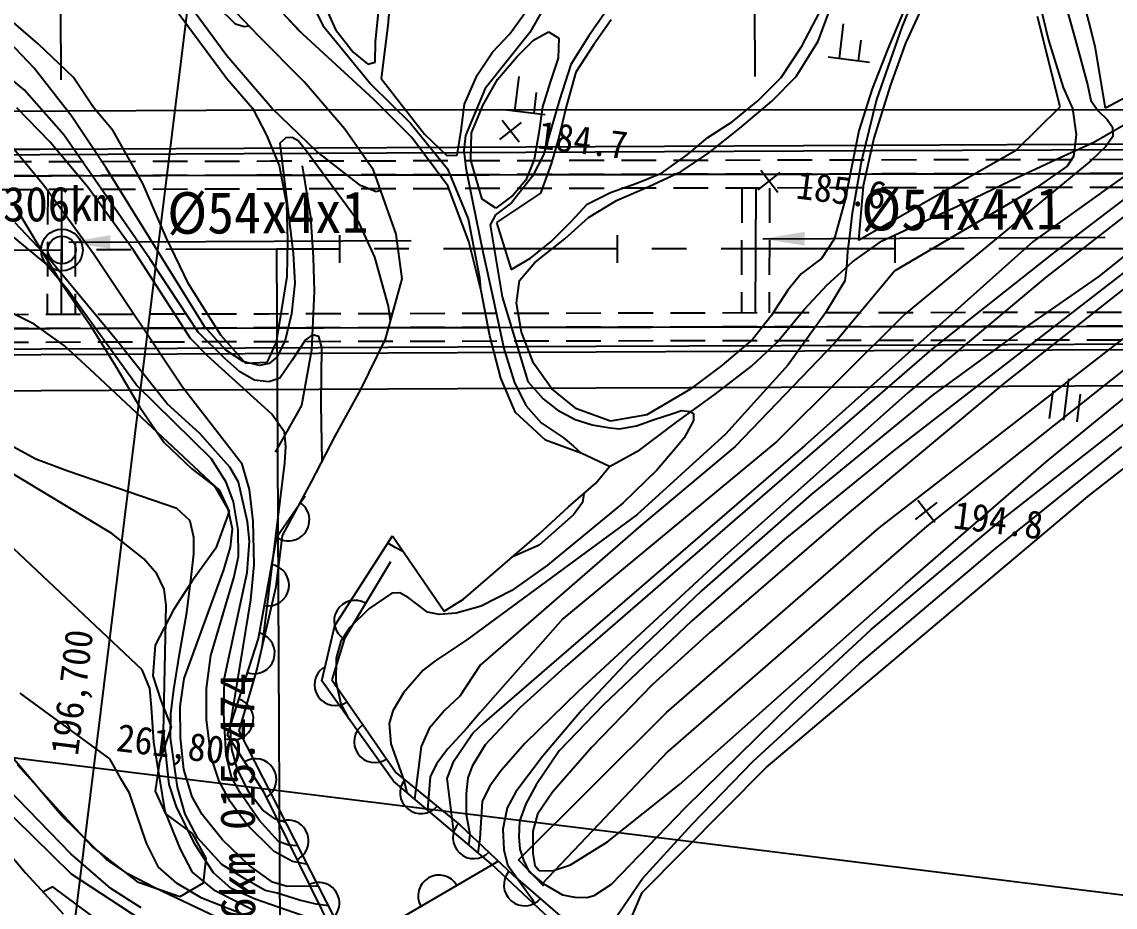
# Model space of a CAD drawing. Header units: millimetres. Extents: x 8678 to 9474, y 1103 to 1809.
# Drawn here: x 9061.7 to 9140.5, y 1428 to 1491.7 of the extents above; entities that cross this region are included whole.
import ezdxf
from ezdxf.enums import TextEntityAlignment as Align
from ezdxf.xclip import XClip

# ---------------------------------------------------------------- set-up
doc = ezdxf.new("R2010")
doc.units = ezdxf.units.MM
doc.header["$LTSCALE"] = 10
doc.header["$MEASUREMENT"] = 0
doc.header["$XCLIPFRAME"] = 2
doc.linetypes.add('CENTER', pattern=[2, 1.25, -0.25, 0.25, -0.25])
doc.linetypes.add('HIDDEN', pattern=[0.375, 0.25, -0.125])
doc.layers.add('TZ-BASE', color=253, linetype='Continuous')
doc.layers.add('TZ-CABL', color=4, linetype='Continuous')
doc.styles.add('HANA', font='GulimChe.ttf')
doc.styles.get("Standard").update_dxf_attribs({"font": 'GulimChe.ttf'})
doc.linetypes.add('ZIGZAG', pattern='A,0.0001,-0.2,[131,ltypeshp.shx,S=0.2,R=0,X=-0.2,Y=0],-0.4,[131,ltypeshp.shx,S=0.2,R=180,X=0.2,Y=0],-0.2', length=0.8001)
doc.dimstyles.get("Standard").update_dxf_attribs({"dimtxt": 0.18, "dimasz": 0.18, "dimexe": 0.18, "dimexo": 0.0625, "dimgap": 0.09, "dimtad": 0, "dimtih": 1, "dimtoh": 1, "dimdec": 4, "dimzin": 0, "dimdsep": 46, "dimtxsty": 'Standard', "dimcen": 0.09, "dimadec": 0, "dimazin": 0, "dimtfac": 1, "dimtdec": 4, "dimtofl": 0, "dimtmove": 0, "dimatfit": 3, "dimfxl": 0, "dimtolj": 1, "dimtzin": 0, "dimarcsym": 0})

# ---------------------------------------------------------------- blocks, each defined once
blk = doc.blocks.new('JD-CGHF56FJ')
at = {"layer": 'TZ-BASE'}
for p, q in [((284.538, -179.475), (328.553, 176.582)), ((365.289, 40.229, 187), (371.069, 16.547, 187)), ((371.364, 22.438, 188), (372.992, 16.618, 188)), ((340.519, 20.581, 185), (337.958, 16.862, 185)), ((307.178, 20.135, 182.74), (311.886, 13.799, 182.74)), ((314.196, 16.839, 178.45), (311.146, 20.037, 178.45)), ((317.06, 17.261, 178.04), (314.431, 20.125, 178.04)), ((317.447, 20.365, 183), (318.794, 17.62, 183)), ((318.405, 20.238, 183.3), (319.707, 17.316, 183.3)), ((361.66, 20.365, 186), (360.501, 17.483, 186)), ((374.42, 16.095, 188.73), (373.528, 19.722, 188.73)), ((312.506, 17.703, 181), (311.179, 19.007, 181)), ((322.592, 16.446, 183.3), (322.85, 19.024, 183.3)), ((323.636, 19.592, 183.69), (323.472, 17.617, 183.69)), ((334.775, 18.999, 184), (333.716, 17.115, 184)), ((360.741, 18.904, 185.46), (359.487, 15.926, 185.46)), ((362.02, 19.058, 186.2), (360.767, 16.342, 186.2)), ((298.3, 16.295, 182.74), (295.254, 18.878, 182.74)), ((311.887, 15.439, 182), (309.517, 18.613, 182)), ((332.273, 17.002, 183.69), (333.323, 18.485, 183.69)), ((353.304, 16.125, 185.18), (354.563, 18.56, 185.18)), ((354.487, 16.483, 185.46), (355.329, 18.807, 185.46)), ((371.909, 11.76, 186.2), (370.283, 18.249, 186.2)), ((298.006, 14.549, 183), (294.974, 17.698, 183)), ((313.129, 17.527, 181), (312.506, 17.703, 181)), ((313.513, 17.555, 181), (313.129, 17.527, 181)), ((316.289, 18.088, 182), (317.237, 17.098, 182)), ((318.794, 17.62, 183), (322.287, 13.37, 183)), ((323.472, 17.617, 183.69), (322.998, 13.786, 183.69)), ((339.562, 18.016, 185.18), (338.307, 16.256, 185.18)), ((356.002, 15.251, 185.64), (356.309, 17.732, 185.64)), ((360.501, 17.483, 186), (358.684, 12.275, 186)), ((297.289, 12.99, 184), (292.506, 16.939, 184)), ((317.447, 13.545, 178.45), (314.196, 16.839, 178.45)), ((322.46, 12.281, 178.04), (317.06, 17.261, 178.04)), ((319.707, 17.316, 183.3), (320.968, 15.699, 183.3)), ((333.716, 17.115, 184), (330.477, 13.072, 184)), ((331.012, 15.687, 183.69), (332.273, 17.002, 183.69)), ((332.765, 15.359, 184.35), (333.971, 16.551, 184.35)), ((333.971, 16.551, 184.35), (335.062, 17.151, 184.35)), ((335.062, 17.151, 184.35), (335.784, 16.709, 184.35)), ((335.784, 16.709, 184.35), (335.745, 15.253, 184.35)), ((337.958, 16.862, 185), (336.654, 14.812, 185)), ((357.392, 15.079, 185.64), (357.576, 16.568, 185.64)), ((371.069, 16.547, 187), (372.13, 13.144, 187)), ((392.499, 17.325, 190), (371.29, 1.127, 190)), ((372.992, 16.618, 188), (373.886, 13.359, 188)), ((300.841, 13.865, 182.74), (298.3, 16.295, 182.74)), ((322.561, 14.978, 183.3), (322.592, 16.446, 183.3)), ((338.307, 16.256, 185.18), (337.021, 14.249, 185.18)), ((351.817, 13.871, 185.18), (353.304, 16.125, 185.18)), ((352.883, 13.941, 185.46), (354.487, 16.483, 185.46)), ((359.487, 15.926, 185.46), (358.374, 13.04, 185.46)), ((360.767, 16.342, 186.2), (359.671, 13.263, 186.2)), ((375.182, 11.658, 188.73), (374.42, 16.095, 188.73)), ((384.024, 16.429, 188.73), (375.182, 11.658, 188.73)), ((315.144, 11.647, 182), (311.887, 15.439, 182)), ((320.968, 15.699, 183.3), (322.038, 14.821, 183.3)), ((322.038, 14.821, 183.3), (322.561, 14.978, 183.3)), ((329.901, 14.031, 183.69), (331.012, 15.687, 183.69)), ((331.385, 13.727, 184.35), (332.765, 15.359, 184.35)), ((335.745, 15.253, 184.35), (335.16, 13.542, 184.35)), ((355.208, 15.349, 185.64), (358.186, 14.981, 185.64)), ((300.726, 11.062, 183), (298.006, 14.549, 183)), ((336.654, 14.812, 185), (335.841, 12.259, 185)), ((337.021, 14.249, 185.18), (336.321, 11.766, 185.18)), ((302.268, 11.713, 182.74), (300.841, 13.865, 182.74)), ((311.886, 13.799, 182.74), (313.727, 11.657, 182.74)), ((320.371, 10.141, 178.45), (317.447, 13.545, 178.45)), ((322.998, 13.786, 183.69), (326.112, 9.794, 183.69)), ((329.009, 11.955, 183.69), (329.901, 14.031, 183.69)), ((330.343, 11.901, 184.35), (331.385, 13.727, 184.35)), ((332.622, 11.471, 184.47), (332.929, 13.952, 184.47)), ((335.16, 13.542, 184.35), (334.627, 11.754, 184.35)), ((350.138, 12.194, 185.18), (351.817, 13.871, 185.18)), ((351.143, 12.171, 185.46), (352.883, 13.941, 185.46)), ((300.144, 9.743, 184), (297.289, 12.99, 184)), ((322.287, 13.37, 183), (325.117, 10.59, 183)), ((330.477, 13.072, 184), (329.076, 9.68, 184)), ((334.011, 11.299, 184.47), (334.195, 12.788, 184.47)), ((358.374, 13.04, 185.46), (357.417, 10.025, 185.46)), ((359.671, 13.263, 186.2), (358.481, 9.5, 186.2)), ((372.13, 13.144, 187), (372.809, 11.64, 187)), ((373.886, 13.359, 188), (374.115, 12.22, 188)), ((325.215, 9.542, 178.04), (322.46, 12.281, 178.04)), ((328.762, 10.04, 183.69), (329.009, 11.955, 183.69)), ((329.498, 9.879, 184.35), (330.343, 11.901, 184.35)), ((335.841, 12.259, 185), (334.689, 8.311, 185)), ((348.287, 10.67, 185.18), (350.138, 12.194, 185.18)), ((348.826, 10.22, 185.46), (351.143, 12.171, 185.46)), ((358.684, 12.275, 186), (357.573, 7.782, 186)), ((374.115, 12.22, 188), (374.641, 11.475, 188)), ((315.441, 11.517), (79.951, 10.385)), ((315.441, 11.517), (79.951, 10.385)), ((299.153, 9.211, 185), (296.763, 11.672, 185)), ((303.204, 7.319, 183), (300.726, 11.062, 183)), ((303.702, 10.035, 182.74), (302.268, 11.713, 182.74)), ((313.727, 11.657, 182.74), (314.726, 9.71, 182.74)), ((318.352, 8.532, 182), (315.144, 11.647, 182)), ((512.293, 11.562), (315.441, 11.517)), ((512.293, 11.562), (315.441, 11.517)), ((331.828, 11.569, 184.47), (334.805, 11.201, 184.47)), ((334.627, 11.754, 184.35), (334.347, 9.894, 184.35)), ((336.321, 11.766, 185.18), (335.806, 9.553, 185.18)), ((368.764, 8.652, 186.2), (371.909, 11.76, 186.2)), ((372.809, 11.64, 187), (373.07, 9.756, 187)), ((374.641, 11.475, 188), (375.303, 10.838, 188)), ((325.117, 10.59, 183), (327.784, 7.285, 183)), ((331.538, 9.398, 184.73), (333.115, 10.628, 184.73)), ((331.711, 10.801, 184.73), (332.941, 9.224, 184.73)), ((346.537, 9.556, 185.18), (348.287, 10.67, 185.18)), ((374.335, 9.213, 188.46), (376.874, 10.673, 188.46)), ((375.303, 10.838, 188), (375.669, 10.299, 188)), ((375.669, 10.299, 188), (375.708, 9.615, 188)), ((298.696, 6.096, 186), (295.559, 9.899, 186)), ((306.327, 0.816, 184), (300.144, 9.743, 184)), ((305.832, 6.235, 182.74), (303.702, 10.035, 182.74)), ((314.726, 9.71, 182.74), (315.647, 7.541, 182.74)), ((316.127, 9.513, 183), (315.709, 9.133, 183)), ((316.581, 9.54, 183), (316.127, 9.513, 183)), ((317.024, 9.303, 183), (316.581, 9.54, 183)), ((322.447, 7.204, 178.45), (320.371, 10.141, 178.45)), ((327.797, 6.059, 178.04), (325.215, 9.542, 178.04)), ((326.112, 9.794, 183.69), (327.734, 8.243, 183.69)), ((328.463, 8.274, 183.69), (328.762, 10.04, 183.69)), ((329.076, 9.68, 184), (328.944, 8.612, 184)), ((329.448, 7.92, 184.35), (329.498, 9.879, 184.35)), ((334.347, 9.894, 184.35), (334.018, 7.97, 184.35)), ((335.806, 9.553, 185.18), (335.238, 7.648, 185.18)), ((345.033, 8.311, 185.18), (346.537, 9.556, 185.18)), ((346.611, 8.439, 185.46), (348.826, 10.22, 185.46)), ((357.417, 10.025, 185.46), (356.944, 7.746, 185.46)), ((358.481, 9.5, 186.2), (357.715, 6.078, 186.2)), ((373.07, 9.756, 187), (372.964, 8.904, 187)), ((375.708, 9.615, 188), (375.184, 8.877, 188)), ((79.964, 7.669), (298.412, 8.719)), ((298.412, 8.719), (313.13, 8.789)), ((301.874, 5.968, 185), (299.153, 9.211, 185)), ((313.13, 8.789), (318.413, 8.815)), ((315.709, 9.133, 183), (316.666, 1.195, 183)), ((317.536, 8.668, 183), (317.024, 9.303, 183)), ((321.413, 3.402, 183), (317.536, 8.668, 183)), ((318.413, 8.815), (338.413, 8.91)), ((338.413, 8.91), (358.414, 9.001)), ((358.414, 9.001), (378.418, 9.086)), ((358.416, 8.601), (378.419, 8.686)), ((379.646, 9.005, 189), (369.956, 2.053, 189)), ((371.601, 7.959, 188.46), (374.335, 9.213, 188.46)), ((372.964, 8.904, 187), (372.874, 8.175, 187)), ((375.184, 8.877, 188), (374.136, 7.895, 188)), ((386.494, 9.042, 192), (374.715, -0.443, 192)), ((79.966, 7.269), (298.414, 8.319)), ((298.414, 8.319), (313.132, 8.389)), ((313.132, 8.389), (318.415, 8.415)), ((321.497, 6.081, 182), (318.352, 8.532, 182)), ((318.415, 8.415), (338.415, 8.51)), ((327.734, 8.243, 183.69), (328.463, 8.274, 183.69)), ((328.944, 8.612, 184), (329.098, 7.352, 184)), ((330.268, 5.098, 184.35), (329.448, 7.92, 184.35)), ((334.018, 7.97, 184.35), (333.41, 6.473, 184.35)), ((334.689, 8.311, 185), (333.888, 6.751, 185)), ((338.415, 8.51), (358.416, 8.601)), ((343.184, 6.968, 185.18), (345.033, 8.311, 185.18)), ((344.602, 7.105, 185.46), (346.611, 8.439, 185.46)), ((357.372, 2.161, 186.2), (368.764, 8.652, 186.2)), ((374.136, 7.895, 188), (360.728, -3.165, 188)), ((368.351, 6.446, 188.46), (371.601, 7.959, 188.46)), ((372.874, 8.175, 187), (372.419, 7.49, 187)), ((310.279, -4.064, 183), (303.204, 7.319, 183)), ((315.647, 7.541, 182.74), (316.181, 4.774, 182.74)), ((317.304, 7.497, 185.22), (317.908, 3.825, 185.22)), ((324.072, 2.579, 178.45), (322.447, 7.204, 178.45)), ((327.784, 7.285, 183), (329.273, 3.679, 183)), ((329.098, 7.352, 184), (329.578, 4.968, 184)), ((335.238, 7.648, 185.18), (334.463, 5.537, 185.18)), ((342.28, 6.012, 185.46), (344.602, 7.105, 185.46)), ((350.339, 7.189, 185.57), (351.569, 5.612, 185.57)), ((356.944, 7.746, 185.46), (356.401, 4.981, 185.46)), ((357.573, 7.782, 186), (357.121, 5.121, 186)), ((367.632, -18.029, 193), (400.633, 7.837, 193)), ((372.419, 7.49, 187), (370.255, 5.967, 187)), ((333.888, 6.751, 185), (332.38, 4.837, 185)), ((333.41, 6.473, 184.35), (332.511, 5.395, 184.35)), ((341.425, 6.268, 185.18), (343.184, 6.968, 185.18)), ((350.165, 5.785, 185.57), (351.742, 7.015, 185.57)), ((364.472, 4.578, 188.46), (368.351, 6.446, 188.46)), ((379.757, 6.39, 191), (370.822, -0.563, 191)), ((302.264, 1.174, 186), (298.696, 6.096, 186)), ((305.167, 1.435, 185), (301.874, 5.968, 185)), ((307.533, 2.306, 182.74), (305.832, 6.235, 182.74)), ((322.64, 5.643, 182), (321.497, 6.081, 182)), ((322.967, 5.725, 182), (322.64, 5.643, 182)), ((329.317, 2.052, 178.04), (327.797, 6.059, 178.04)), ((334.463, 5.537, 185.18), (331.309, 3.418, 185.18)), ((337.833, 4.758, 185.18), (339.517, 5.587, 185.18)), ((339.517, 5.587, 185.18), (341.425, 6.268, 185.18)), ((339.939, 5.001, 185.46), (342.28, 6.012, 185.46)), ((357.715, 6.078, 186.2), (357.372, 2.161, 186.2)), ((370.255, 5.967, 187), (360.001, -0.05, 187)), ((316.181, 4.774, 182.74), (316.247, 2.126, 182.74)), ((329.578, 4.968, 184), (330.315, 1.312, 184)), ((331.267, 4.461, 184.35), (330.268, 5.098, 184.35)), ((332.38, 4.837, 185), (331.224, 3.985, 185)), ((332.511, 5.395, 184.35), (331.267, 4.461, 184.35)), ((336.702, 3.517, 185.18), (337.833, 4.758, 185.18)), ((337.933, 3.778, 185.46), (339.939, 5.001, 185.46)), ((356.401, 4.981, 185.46), (355.638, 2.234, 185.46)), ((357.121, 5.121, 186), (356.932, 4.095, 186)), ((383.219, 5.033, 193), (359.817, -13.081, 193)), ((296.613, 4.604, 191.82), (298.343, 1.73, 191.82)), ((331.224, 3.985, 185), (330.858, 3.256, 185)), ((356.932, 4.095, 186), (356.729, 2.453, 186)), ((361.676, 3.312, 188.46), (364.472, 4.578, 188.46)), ((299.052, 0.825, 187), (296.626, 3.409, 187)), ((317.908, 3.825, 185.22), (318.093, 0.92, 185.22)), ((322.536, 0.942, 183), (321.413, 3.402, 183)), ((329.273, 3.679, 183), (330.09, -0.538, 183)), ((330.858, 3.256, 185), (331.709, -1.935, 185)), ((331.309, 3.418, 185.18), (332.373, 0.042, 185.18)), ((335.252, 2.054, 185.18), (336.702, 3.517, 185.18)), ((336.223, 2.246, 185.46), (337.933, 3.778, 185.46)), ((359.035, 2.086, 188.46), (361.676, 3.312, 188.46)), ((373.911, -16.308, 191.08), (399.244, 3.595, 191.08)), ((299.992, 2.443), (300.001, 0.443)), ((319.996, 2.518), (319.997, 0.518)), ((324.502, -0.627, 178.45), (324.072, 2.579, 178.45)), ((339.996, 2.522), (339.997, 0.522)), ((356.729, 2.453, 186), (356.594, 1.359, 186)), ((359.996, 2.527), (359.997, 0.527)), ((298.799, 0.502, 188), (296.555, 2.35, 188)), ((298.343, 1.73, 191.82), (299.942, -0.907, 191.82)), ((309.109, -1.002, 182.74), (307.533, 2.306, 182.74)), ((316.247, 2.126, 182.74), (316.2, -0.458, 182.74)), ((330.197, -1.503, 178.04), (329.317, 2.052, 178.04)), ((333.754, 0.859, 185.18), (335.252, 2.054, 185.18)), ((334.077, 0.537, 185.46), (336.223, 2.246, 185.46)), ((369.956, 2.053, 189), (353.504, -12.644, 189)), ((355.638, 2.234, 185.46), (354.708, 0.828, 185.46)), ((356.947, 0.601, 188.46), (359.035, 2.086, 188.46)), ((303.942, -5.045, 187), (299.052, 0.825, 187)), ((308.696, -8.434, 186), (302.264, 1.174, 186)), ((309.268, -4.928, 185), (305.167, 1.435, 185)), ((309.807, -4.471, 184), (306.327, 0.816, 184)), ((315.466, 1.517), (315.756, -58.619)), ((316.666, 1.195, 183), (316.769, -0.94, 183)), ((318.093, 0.92, 185.22), (318.162, -1.537, 185.22)), ((323.536, -2.603, 183), (322.536, 0.942, 183)), ((330.315, 1.312, 184), (331.013, -1.823, 184)), ((332.373, 0.042, 185.18), (333.754, 0.859, 185.18)), ((354.708, 0.828, 185.46), (353.252, -0.272, 185.46)), ((356.594, 1.359, 186), (356.512, 0.196, 186)), ((371.29, 1.127, 190), (362.653, -5.7, 190)), ((297.993, -3.886, 189), (288.834, 0.633, 189)), ((300.457, -1.481, 188), (298.799, 0.502, 188)), ((332.95, -0.755, 185.46), (334.077, 0.537, 185.46)), ((355.12, -1.057, 188.46), (356.947, 0.601, 188.46)), ((356.512, 0.196, 186), (356.391, -0.777, 186)), ((378.491, 0.239, 194), (367.844, -8.17, 194)), ((316.2, -0.458, 182.74), (315.786, -2.986, 182.74)), ((323.309, -4.974, 178.45), (324.502, -0.627, 178.45)), ((330.09, -0.538, 183), (330.159, -1.35, 183)), ((332.75, -2.373, 185.46), (332.95, -0.755, 185.46)), ((353.252, -0.272, 185.46), (352.301, -1.444, 185.46)), ((356.391, -0.777, 186), (354.996, -3.074, 186)), ((360.001, -0.05, 187), (355.653, -5.254, 187)), ((370.822, -0.563, 191), (360.933, -8.85, 191)), ((384.682, -0.661, 194.47), (362.311, -18.451, 194.47)), ((374.715, -0.443, 192), (369.457, -4.082, 192)), ((299.942, -0.907, 191.82), (302.019, -3.914, 191.82)), ((305.371, -8.288, 188), (300.457, -1.481, 188)), ((311.436, -4.675, 182.74), (309.109, -1.002, 182.74)), ((316.769, -0.94, 183), (316.534, -3.152, 183)), ((318.162, -1.537, 185.22), (317.981, -5.776, 185.22)), ((330.825, -4.734, 178.04), (330.197, -1.503, 178.04)), ((352.301, -1.444, 185.46), (351.086, -3.289, 185.46)), ((353.491, -2.821, 188.46), (355.12, -1.057, 188.46)), ((331.013, -1.823, 184), (331.832, -5.644, 184)), ((331.709, -1.935, 185), (333.555, -8.023, 185)), ((358.881, -18.561, 194.47), (380.479, -1.814, 194.47)), ((315.786, -2.986, 182.74), (315.445, -5.181, 182.74)), ((323.664, -3.681, 183), (323.536, -2.603, 183)), ((333.096, -4.461, 185.46), (332.75, -2.373, 185.46)), ((351.525, -5.197, 188.46), (353.491, -2.821, 188.46)), ((354.996, -3.074, 186), (352.31, -6.817, 186)), ((300.189, -5.456, 189), (297.993, -3.886, 189)), ((302.019, -3.914, 191.82), (303.866, -6.903, 191.82)), ((316.534, -3.152, 183), (316.074, -5.044, 183)), ((351.086, -3.289, 185.46), (349.745, -5.007, 185.46)), ((360.728, -3.165, 188), (351.505, -12.335, 188)), ((311.744, -6.364, 184), (309.807, -4.471, 184)), ((311.814, -5.765, 183), (310.279, -4.064, 183)), ((313.239, -6.722, 182.74), (311.436, -4.675, 182.74)), ((318.052, -4.664, 184), (317.544, -5.014, 184)), ((318.504, -4.771, 184), (318.052, -4.664, 184)), ((333.967, -6.705, 185.46), (333.096, -4.461, 185.46)), ((369.457, -4.082, 192), (362.714, -9.014, 192)), ((302.01, -7.143, 189), (300.189, -5.456, 189)), ((307.583, -9.621, 187), (303.942, -5.045, 187)), ((310.492, -6.166, 185), (309.268, -4.928, 185)), ((315.445, -5.181, 182.74), (314.758, -6.658, 182.74)), ((316.074, -5.044, 183), (315.511, -6.241, 183)), ((317.544, -5.014, 184), (316.585, -6.498, 184)), ((318.481, -5.585), (338.48, -5.49)), ((318.715, -5.573, 184), (318.504, -4.771, 184)), ((321.521, -8.602, 178.45), (323.309, -4.974, 178.45)), ((331.627, -7.786, 178.04), (330.825, -4.734, 178.04)), ((338.48, -5.49), (358.478, -5.399)), ((349.745, -5.007, 185.46), (347.548, -6.882, 185.46)), ((355.653, -5.254, 187), (348.495, -12.704, 187)), ((349.681, -6.914, 188.46), (351.525, -5.197, 188.46)), ((358.478, -5.399), (378.475, -5.314)), ((80.033, -6.731), (298.482, -5.681)), ((80.035, -7.131), (298.484, -6.081)), ((298.482, -5.681), (313.199, -5.61)), ((298.484, -6.081), (313.201, -6.01)), ((315.131, -10.377, 185), (310.492, -6.166, 185)), ((313.065, -6.589, 183), (311.814, -5.765, 183)), ((313.199, -5.61), (318.481, -5.585)), ((313.201, -6.01), (318.483, -5.985)), ((315.511, -6.241, 183), (314.928, -6.732, 183)), ((317.981, -5.776, 185.22), (317.248, -9.746, 185.22)), ((318.483, -5.985), (338.482, -5.89)), ((318.676, -9.649, 184), (318.715, -5.573, 184)), ((331.832, -5.644, 184), (332.612, -8.117, 184)), ((362.653, -5.7, 190), (336.243, -28.574, 190)), ((338.482, -5.89), (358.479, -5.799)), ((358.479, -5.799), (378.477, -5.714)), ((303.866, -6.903, 191.82), (305.615, -9.87, 191.82)), ((312.814, -7.323, 184), (311.744, -6.364, 184)), ((314.222, -6.862, 183), (313.065, -6.589, 183)), ((314.758, -6.658, 182.74), (313.239, -6.722, 182.74)), ((314.928, -6.732, 183), (314.222, -6.862, 183)), ((316.585, -6.498, 184), (315.703, -7.784, 184)), ((335.29, -8.561, 185.46), (333.967, -6.705, 185.46)), ((347.548, -6.882, 185.46), (345.221, -8.59, 185.46)), ((347.052, -8.937, 188.46), (349.681, -6.914, 188.46)), ((352.31, -6.817, 186), (347.802, -11.816, 186)), ((311.006, -15.564, 189), (302.01, -7.143, 189)), ((313.877, -7.92, 184), (312.814, -7.323, 184)), ((315.703, -7.784, 184), (314.895, -8.045, 184)), ((332.671, -10.263, 178.04), (331.627, -7.786, 178.04)), ((372.511, -7.831, 195.91), (372.143, -10.808, 195.91)), ((80.041, -8.355), (512.524, -61.817)), ((298.496, -8.681), (313.214, -8.61)), ((298.496, -8.681), (313.214, -8.61)), ((310.762, -13.567, 188), (305.371, -8.288, 188)), ((312.994, -13.979, 186), (308.696, -8.434, 186)), ((313.214, -8.61), (318.495, -8.585)), ((313.214, -8.61), (318.495, -8.585)), ((314.895, -8.045, 184), (313.877, -7.92, 184)), ((318.495, -8.585), (338.494, -8.49)), ((318.495, -8.585), (338.494, -8.49)), ((319.701, -11.914, 178.45), (321.521, -8.602, 178.45)), ((332.612, -8.117, 184), (333.441, -9.77, 184)), ((333.555, -8.023, 185), (334.673, -9.266, 185)), ((337.068, -9.99, 185.46), (335.29, -8.561, 185.46)), ((338.494, -8.49), (358.491, -8.399)), ((338.494, -8.49), (358.491, -8.399)), ((345.221, -8.59, 185.46), (342.123, -10.423, 185.46)), ((367.844, -8.17, 194), (356.414, -17.708, 194)), ((358.491, -8.399), (378.487, -8.314)), ((358.491, -8.399), (378.487, -8.314)), ((370.906, -13.818, 194), (377.857, -8.11, 194)), ((80.048, -9.731), (298.496, -8.681)), ((80.048, -9.731), (298.496, -8.681)), ((334.673, -9.266, 185), (335.681, -10.054, 185)), ((344.276, -10.941, 188.46), (347.052, -8.937, 188.46)), ((360.933, -8.85, 191), (347.733, -20.606, 191)), ((362.714, -9.014, 192), (353.962, -16.154, 192)), ((371.15, -10.686, 195.91), (371.396, -8.701, 195.91)), ((373.135, -10.931, 195.91), (373.381, -8.946, 195.91)), ((305.615, -9.87, 191.82), (307.35, -12.382, 191.82)), ((309.944, -11.766, 187), (307.583, -9.621, 187)), ((317.248, -9.746, 185.22), (315.371, -13.112, 185.22)), ((318.742, -13.77, 184), (318.676, -9.649, 184)), ((333.441, -9.77, 184), (334.531, -10.989, 184)), ((335.681, -10.054, 185), (336.976, -10.767, 185)), ((339.529, -10.868, 185.46), (337.068, -9.99, 185.46)), ((343.938, -10.356, 185), (344.632, -10.111, 185)), ((344.632, -10.111, 185), (345.231, -10.185, 185)), ((345.231, -10.185, 185), (345.49, -10.327, 185)), ((305.788, -28.782, 192), (286.107, -10.277, 192)), ((316.03, -11.668, 185), (315.131, -10.377, 185)), ((334.823, -12.252, 178.04), (332.671, -10.263, 178.04)), ((334.531, -10.989, 184), (336.104, -12.062, 184)), ((336.976, -10.767, 185), (338.201, -11.14, 185)), ((342.123, -10.423, 185.46), (339.529, -10.868, 185.46)), ((341.4, -11.204, 185), (342.672, -10.753, 185)), ((341.64, -12.943, 188.46), (344.276, -10.941, 188.46)), ((342.672, -10.753, 185), (343.938, -10.356, 185)), ((345.484, -10.824, 185), (344.832, -12.07, 185)), ((345.49, -10.327, 185), (345.484, -10.824, 185)), ((311.068, -13.038, 187), (309.944, -11.766, 187)), ((316.132, -12.73, 185), (316.03, -11.668, 185)), ((338.201, -11.14, 185), (339.501, -11.356, 185)), ((339.501, -11.356, 185), (340.155, -11.437, 185)), ((340.155, -11.437, 185), (341.4, -11.204, 185)), ((307.35, -12.382, 191.82), (309.347, -14.322, 191.82)), ((317.979, -15.248, 178.45), (319.701, -11.914, 178.45)), ((337.456, -13.212, 178.04), (334.823, -12.252, 178.04)), ((351.505, -12.335, 188), (336.091, -25.124, 188)), ((336.104, -12.062, 184), (336.855, -12.672, 184)), ((347.802, -11.816, 186), (341.402, -17.631, 186)), ((344.832, -12.07, 185), (344.118, -12.922, 185)), ((298.109, -13.612, 190), (296.5, -12.718, 190)), ((312.107, -14.202, 187), (311.068, -13.038, 187)), ((316.051, -13.871, 185), (316.132, -12.73, 185)), ((353.504, -12.644, 189), (334.91, -28.682, 189)), ((336.855, -12.672, 184), (337.365, -13.148, 184)), ((337.365, -13.148, 184), (337.377, -13.183, 184)), ((339.448, -14.133, 178.04), (337.456, -13.212, 178.04)), ((339.448, -14.133, 188.46), (341.64, -12.943, 188.46)), ((348.495, -12.704, 187), (341.677, -18.406, 187)), ((344.118, -12.922, 185), (342.846, -14.415, 185)), ((359.817, -13.081, 193), (352.227, -19.257, 193)), ((367.097, -20.161, 192), (376.339, -12.728, 192)), ((303.606, -18.965, 191), (295.537, -14.119, 191)), ((300.43, -14.488, 190), (298.109, -13.612, 190)), ((311.843, -15.262, 188), (310.762, -13.567, 188)), ((313.502, -15.791, 186), (312.994, -13.979, 186)), ((314.415, -27.177, 185), (316.051, -13.871, 185)), ((338.461, -15.351, 178.04), (339.448, -14.133, 178.04)), ((360.765, -22.582, 194), (370.906, -13.818, 194)), ((308.269, -17.179, 190), (300.43, -14.488, 190)), ((309.347, -14.322, 191.82), (311.316, -15.835, 191.82)), ((312.715, -15.262, 187), (312.107, -14.202, 187)), ((342.846, -14.415, 185), (340.433, -16.758, 185)), ((311.972, -17.221, 189), (311.006, -15.564, 189)), ((312.353, -16.691, 188), (311.843, -15.262, 188)), ((313.372, -18.135, 187), (312.715, -15.262, 187)), ((315.9, -19.102, 178.45), (317.979, -15.248, 178.45)), ((336.498, -17.043, 178.04), (338.461, -15.351, 178.04)), ((311.316, -15.835, 191.82), (312.04, -17.395, 191.82)), ((313.777, -18.073, 186), (313.502, -15.791, 186)), ((315.493, -19.213, 183.88), (317.532, -16.25, 183.88)), ((337.598, -16.095, 184), (337.49, -16.729, 184)), ((353.962, -16.154, 192), (346.069, -23.098, 192)), ((350.733, -35.811, 191.08), (373.911, -16.308, 191.08)), ((309.211, -18.035, 190), (308.269, -17.179, 190)), ((312.285, -18.637, 189), (311.972, -17.221, 189)), ((312.706, -18.7, 188), (312.353, -16.691, 188)), ((334.384, -18.989, 178.04), (336.498, -17.043, 178.04)), ((340.433, -16.758, 185), (334.988, -21.252, 185)), ((337.49, -16.729, 184), (336.862, -17.633, 184)), ((361.476, -17.972, 194.82), (363.053, -16.742, 194.82)), ((361.649, -16.568, 194.82), (362.879, -18.145, 194.82)), ((309.241, -18.082, 190), (309.211, -18.035, 190)), ((309.512, -19.251, 190), (309.241, -18.082, 190)), ((312.04, -17.395, 191.82), (311.081, -20.018, 191.82)), ((313.837, -21.216, 186), (313.777, -18.073, 186)), ((341.402, -17.631, 186), (329.176, -26.615, 186)), ((336.862, -17.633, 184), (334.371, -19.805, 184)), ((356.414, -17.708, 194), (346.682, -26.087, 194)), ((358.306, -25.877, 193), (367.632, -18.029, 193)), ((312.153, -19.965, 189), (312.285, -18.637, 189)), ((312.719, -20.632, 188), (312.706, -18.7, 188)), ((313.504, -19.51, 187), (313.372, -18.135, 187)), ((341.677, -18.406, 187), (330.121, -28.461, 187)), ((343.552, -31.871, 194.47), (358.881, -18.561, 194.47)), ((362.311, -18.451, 194.47), (343.651, -34.664, 194.47)), ((305.91, -20.785, 191), (303.606, -18.965, 191)), ((309.513, -20.434, 190), (309.512, -19.251, 190)), ((313.355, -21.774, 187), (313.504, -19.51, 187)), ((314.165, -26.535, 183.88), (315.493, -19.213, 183.88)), ((315.434, -22.792, 178.45), (315.9, -19.102, 178.45)), ((319.651, -25.601, 178.04), (323.816, -19.133, 178.04)), ((324.015, -19.971, 184), (323.468, -19.674, 184)), ((323.816, -19.133, 178.04), (327.547, -24.572, 178.04)), ((331.205, -21.719, 178.04), (334.384, -18.989, 178.04)), ((352.227, -19.257, 193), (345.377, -25.257, 193)), ((309.303, -22.132, 190), (309.513, -20.434, 190)), ((311.081, -20.018, 191.82), (309.364, -22.415, 191.82)), ((311.661, -21.592, 189), (312.153, -19.965, 189)), ((324.61, -20.29, 184), (324.015, -19.971, 184)), ((334.371, -19.805, 184), (332.42, -20.675, 184)), ((357.442, -28.328, 192), (367.097, -20.161, 192)), ((306.827, -21.877, 191), (305.91, -20.785, 191)), ((312.389, -22.151, 188), (312.719, -20.632, 188)), ((313.597, -23.735, 186), (313.837, -21.216, 186)), ((323.664, -21.019, 192.87), (320.363, -26.525, 192.87)), ((334.988, -21.252, 185), (332.414, -23.071, 185)), ((347.733, -20.606, 191), (337.192, -30.346, 191)), ((307.359, -22.976, 191), (306.827, -21.877, 191)), ((308.813, -29.415, 189), (311.661, -21.592, 189)), ((311.715, -29.371, 187), (313.355, -21.774, 187)), ((328.935, -23.696, 178.04), (331.205, -21.719, 178.04)), ((309.364, -22.415, 191.82), (308.041, -24.478, 191.82)), ((308.992, -24.656, 190), (309.303, -22.132, 190)), ((310.738, -27.756, 188), (312.389, -22.151, 188)), ((314.034, -28.816, 178.45), (315.434, -22.792, 178.45)), ((344.476, -37.044, 194), (360.765, -22.582, 194)), ((307.502, -24.128, 191), (307.359, -22.976, 191)), ((323.759, -23.265, 185), (322.119, -24.389, 185)), ((324.342, -23.252, 185), (323.759, -23.265, 185)), ((324.944, -23.588, 185), (324.342, -23.252, 185)), ((326.337, -24.625, 185), (324.944, -23.588, 185)), ((332.414, -23.071, 185), (330.198, -24.207, 185)), ((346.069, -23.098, 192), (340.899, -28.013, 192)), ((299.965, -39.279, 194), (287.263, -24.264, 194)), ((307.328, -33.24, 191), (307.502, -24.128, 191)), ((312.108, -32.876, 186), (313.597, -23.735, 186)), ((322.119, -24.389, 185), (320.735, -25.741, 185)), ((327.547, -24.572, 178.04), (328.935, -23.696, 178.04)), ((330.198, -24.207, 185), (328.391, -24.697, 185)), ((308.041, -24.478, 191.82), (306.72, -27.015, 191.82)), ((308.474, -27.647, 190), (308.992, -24.656, 190)), ((327.17, -24.798, 185), (326.337, -24.625, 185)), ((328.391, -24.697, 185), (327.17, -24.798, 185)), ((336.091, -25.124, 188), (330.133, -31.858, 188)), ((318.726, -29.578, 178.04), (319.651, -25.601, 178.04)), ((320.735, -25.741, 185), (320.099, -26.711, 185)), ((345.377, -25.257, 193), (338.997, -31.326, 193)), ((352.632, -31.149, 193), (358.306, -25.877, 193)), ((311.927, -33.473, 183.88), (314.165, -26.535, 183.88)), ((320.363, -26.525, 192.87), (319.442, -29.495, 192.87)), ((320.099, -26.711, 185), (319.756, -27.949, 185)), ((329.176, -26.615, 186), (326.869, -28.164, 186)), ((346.682, -26.087, 194), (342.52, -29.876, 194)), ((306.72, -27.015, 191.82), (306.558, -29.222, 191.82)), ((308.059, -30.207, 190), (308.474, -27.647, 190)), ((310.407, -30.128, 188), (310.738, -27.756, 188)), ((319.756, -27.949, 185), (319.733, -29.627, 185)), ((326.869, -28.164, 186), (326.018, -28.819, 186)), ((340.899, -28.013, 192), (337.424, -31.706, 192)), ((349.769, -35.38, 192), (357.442, -28.328, 192)), ((306.33, -30.136, 192), (305.788, -28.782, 192)), ((312.77, -33.174, 178.45), (314.034, -28.816, 178.45)), ((326.018, -28.819, 186), (324.602, -30.434, 186)), ((330.121, -28.461, 187), (328.658, -30.674, 187)), ((334.91, -28.682, 189), (330.416, -32.572, 189)), ((336.243, -28.574, 190), (332.993, -31.517, 190)), ((306.558, -29.222, 191.82), (307.135, -30.996, 191.82)), ((308.522, -31.433, 189), (308.813, -29.415, 189)), ((311.655, -31.966, 187), (311.715, -29.371, 187)), ((323.879, -36.804, 178.04), (318.726, -29.578, 178.04)), ((319.442, -29.495, 192.87), (324.085, -36.195, 192.87)), ((319.733, -29.627, 185), (320.089, -31.23, 185)), ((342.52, -29.876, 194), (338.169, -34.346, 194)), ((303.449, -35.19, 193), (296.987, -30.463, 193)), ((306.464, -31.466, 192), (306.33, -30.136, 192)), ((307.843, -31.954, 190), (308.059, -30.207, 190)), ((310.415, -32.375, 188), (310.407, -30.128, 188)), ((324.602, -30.434, 186), (323.832, -31.747, 186)), ((328.658, -30.674, 187), (327.554, -31.717, 187)), ((337.192, -30.346, 191), (333.34, -34.089, 191)), ((306.63, -33.996, 192), (306.464, -31.466, 192)), ((307.135, -30.996, 191.82), (307.867, -32.9, 191.82)), ((308.546, -33.692, 189), (308.522, -31.433, 189)), ((320.089, -31.23, 185), (320.653, -32.281, 185)), ((338.997, -31.326, 193), (335.811, -34.611, 193)), ((344.926, -38.697, 193), (352.632, -31.149, 193)), ((307.827, -33.676, 190), (307.843, -31.954, 190)), ((311.843, -34.931, 187), (311.655, -31.966, 187)), ((323.832, -31.747, 186), (323.574, -32.649, 186)), ((327.554, -31.717, 187), (326.464, -33.002, 187)), ((330.133, -31.858, 188), (329.195, -32.971, 188)), ((332.993, -31.517, 190), (330.5, -34.189, 190)), ((332.891, -42.473, 194.47), (343.552, -31.871, 194.47)), ((337.424, -31.706, 192), (334.62, -35.038, 192)), ((307.867, -32.9, 191.82), (307.032, -35.417, 191.82)), ((310.747, -35.065, 188), (310.415, -32.375, 188)), ((312.229, -34.507, 186), (312.108, -32.876, 186)), ((323.574, -32.649, 186), (323.687, -34.121, 186)), ((326.464, -33.002, 187), (325.883, -34.307, 187)), ((329.195, -32.971, 188), (327.806, -34.471, 188)), ((330.416, -32.572, 189), (329.581, -33.382, 189)), ((307.722, -37.05, 191), (307.328, -33.24, 191)), ((308.324, -37.236, 190), (307.827, -33.676, 190)), ((308.79, -35.956, 189), (308.546, -33.692, 189)), ((314.581, -37.68, 183.88), (311.927, -33.473, 183.88)), ((320.647, -48.597, 178.45), (312.77, -33.174, 178.45)), ((329.519, -33.458, 189), (328.163, -35.492, 189)), ((329.581, -33.382, 189), (329.519, -33.458, 189)), ((300.698, -43.505, 196), (290.953, -33.952, 196)), ((307.446, -38.995, 192), (306.63, -33.996, 192)), ((312.619, -35.896, 186), (312.229, -34.507, 186)), ((323.687, -34.121, 186), (324.632, -36.729, 186)), ((325.883, -34.307, 187), (325.408, -38.099, 187)), ((327.806, -34.471, 188), (326.973, -35.555, 188)), ((330.5, -34.189, 190), (329.554, -35.721, 190)), ((333.34, -34.089, 191), (331.652, -36.024, 191)), ((335.811, -34.611, 193), (334.174, -37.065, 193)), ((338.169, -34.346, 194), (335.33, -37.608, 194)), ((300.643, -42.042, 195), (293.718, -34.926, 195)), ((304.368, -36.822, 193), (303.449, -35.19, 193)), ((307.032, -35.417, 191.82), (306.711, -37.524, 191.82)), ((311.319, -36.804, 188), (310.747, -35.065, 188)), ((312.226, -36.51, 187), (311.843, -34.931, 187)), ((334.62, -35.038, 192), (332.693, -37.578, 192)), ((343.651, -34.664, 194.47), (334.579, -44.223, 194.47)), ((345.392, -39.897, 192), (349.769, -35.38, 192)), ((299.594, -38.689, 191.82), (296.799, -35.623, 191.82)), ((309.375, -37.922, 189), (308.79, -35.956, 189)), ((313.463, -37.608, 186), (312.619, -35.896, 186)), ((324.085, -36.195, 192.87), (328.669, -39.946, 192.87)), ((326.973, -35.555, 188), (326.532, -36.493, 188)), ((328.163, -35.492, 189), (327.732, -36.601, 189)), ((329.554, -35.721, 190), (329.251, -36.571, 190)), ((331.652, -36.024, 191), (330.808, -37.191, 191)), ((341.801, -44.814, 191.08), (350.733, -35.811, 191.08)), ((304.862, -37.66, 193), (304.368, -36.822, 193)), ((312.127, -38.28, 188), (311.319, -36.804, 188)), ((312.823, -37.602, 187), (312.226, -36.51, 187)), ((330.948, -42.787, 178.04), (323.879, -36.804, 178.04)), ((324.632, -36.729, 186), (324.855, -37.631, 186)), ((326.532, -36.493, 188), (326.328, -38.877, 188)), ((327.732, -36.601, 189), (328.217, -40.455, 189)), ((329.251, -36.571, 190), (329.114, -37.687, 190)), ((305.342, -39.093, 193), (304.862, -37.66, 193)), ((306.711, -37.524, 191.82), (307.456, -39.157, 191.82)), ((308.255, -38.65, 191), (307.722, -37.05, 191)), ((308.872, -39.176, 190), (308.324, -37.236, 190)), ((314.215, -39.605, 187), (312.823, -37.602, 187)), ((314.445, -38.872, 186), (313.463, -37.608, 186)), ((320.183, -49.013, 183.88), (314.581, -37.68, 183.88)), ((329.114, -37.687, 190), (329.122, -39.215, 190)), ((330.808, -37.191, 191), (330.283, -38.261, 191)), ((332.693, -37.578, 192), (332.074, -38.728, 192)), ((334.174, -37.065, 193), (333.426, -38.435, 193)), ((335.33, -37.608, 194), (334.252, -39.192, 194)), ((339.31, -41.183, 194), (344.476, -37.044, 194)), ((310.104, -39.204, 189), (309.375, -37.922, 189)), ((313.33, -39.924, 188), (312.127, -38.28, 188)), ((330.283, -38.261, 191), (330.093, -40.943, 191)), ((333.426, -38.435, 193), (332.966, -39.689, 193)), ((302.168, -41.506, 191.82), (299.594, -38.689, 191.82)), ((303.216, -42.439, 194), (299.965, -39.279, 194)), ((306.088, -41.276, 193), (305.342, -39.093, 193)), ((308.545, -41.699, 192), (307.446, -38.995, 192)), ((307.456, -39.157, 191.82), (309.378, -40.564, 191.82)), ((309.582, -41.35, 191), (308.255, -38.65, 191)), ((309.791, -40.915, 190), (308.872, -39.176, 190)), ((311.562, -41.027, 189), (310.104, -39.204, 189)), ((315.338, -39.514, 186), (314.445, -38.872, 186)), ((329.122, -39.215, 190), (329.391, -40.628, 190)), ((332.074, -38.728, 192), (331.771, -40.264, 192)), ((334.252, -39.192, 194), (333.93, -40.397, 194)), ((339.589, -44.226, 193), (344.926, -38.697, 193)), ((315.299, -41.861, 188), (313.33, -39.924, 188)), ((315.595, -41.153, 187), (314.215, -39.605, 187)), ((316.14, -39.772, 186), (315.338, -39.514, 186)), ((328.669, -39.946, 192.87), (332.514, -43.565, 192.87)), ((332.966, -39.689, 193), (332.919, -40.811, 193)), ((341.812, -43.813, 192), (345.392, -39.897, 192)), ((294.785, -40.342, 195.68), (297.379, -43.403, 195.68)), ((309.378, -40.564, 191.82), (310.366, -42.348, 191.82)), ((311.528, -42.805, 190), (309.791, -40.915, 190)), ((328.217, -40.455, 189), (328.218, -40.476, 189)), ((329.391, -40.628, 190), (329.313, -41.259, 190)), ((330.093, -40.943, 191), (329.964, -41.954, 191)), ((331.771, -40.264, 192), (331.824, -41.748, 192)), ((332.919, -40.811, 193), (332.991, -41.703, 193)), ((333.93, -40.397, 194), (333.931, -42.024, 194)), ((305.524, -44.108, 191.82), (302.168, -41.506, 191.82)), ((306.951, -42.996, 193), (306.088, -41.276, 193)), ((309.415, -43.36, 192), (308.545, -41.699, 192)), ((310.908, -43.411, 191), (309.582, -41.35, 191)), ((313.456, -42.85, 189), (311.562, -41.027, 189)), ((316.321, -41.412, 187), (315.595, -41.153, 187)), ((316.998, -41.451, 187), (316.321, -41.412, 187)), ((329.313, -41.259, 190), (329.261, -41.36, 190)), ((332.991, -41.703, 193), (333.259, -42.498, 193)), ((336.637, -42.837, 194), (339.31, -41.183, 194)), ((303.535, -44.541, 195), (300.643, -42.042, 195)), ((304.741, -43.473, 194), (303.216, -42.439, 194)), ((310.366, -42.348, 191.82), (310.164, -44.147, 191.82)), ((316.608, -42.593, 188), (315.299, -41.861, 188)), ((331.824, -41.748, 192), (332.099, -42.825, 192)), ((334.722, -44.372, 194.47), (332.891, -42.473, 194.47)), ((333.259, -42.498, 193), (333.646, -43.308, 193)), ((333.931, -42.024, 194), (334.065, -42.879, 194)), ((308.299, -44.178, 193), (306.951, -42.996, 193)), ((313.174, -43.846, 190), (311.528, -42.805, 190)), ((315.171, -44.068, 189), (313.456, -42.85, 189)), ((317.613, -42.778, 188), (316.608, -42.593, 188)), ((317.674, -42.776, 188), (317.613, -42.778, 188)), ((331.459, -42.568, 192.35), (320.233, -49.1, 192.35)), ((336.857, -48.293, 178.04), (330.948, -42.787, 178.04)), ((332.099, -42.825, 192), (333.893, -45.321, 192)), ((333.646, -43.308, 193), (334.668, -44.166, 193)), ((334.065, -42.879, 194), (334.385, -43.247, 194)), ((334.385, -43.247, 194), (335.344, -43.256, 194)), ((335.344, -43.256, 194), (336.637, -42.837, 194)), ((297.379, -43.403, 195.68), (300.096, -46.369, 195.68)), ((305.71, -46.788, 196), (300.698, -43.505, 196)), ((306.752, -44.511, 194), (304.741, -43.473, 194)), ((311.043, -44.696, 192), (309.415, -43.36, 192)), ((312.2, -44.525, 191), (310.908, -43.411, 191)), ((314.649, -44.669, 190), (313.174, -43.846, 190)), ((316.227, -44.382, 189), (315.171, -44.068, 189)), ((332.514, -43.565, 192.87), (337.521, -47.892, 192.87)), ((339.304, -47.516, 192), (341.812, -43.813, 192)), ((299.343, -44.403, 197), (298.639, -44.779, 197)), ((310.245, -52.5, 197), (299.343, -44.403, 197)), ((305.72, -45.926, 195), (303.535, -44.541, 195)), ((308.5, -45.141, 191.82), (305.524, -44.108, 191.82)), ((317.066, -49.391, 194), (306.752, -44.511, 194)), ((310.08, -45.234, 193), (308.299, -44.178, 193)), ((310.164, -44.147, 191.82), (308.5, -45.141, 191.82)), ((313.685, -46.038, 192), (311.043, -44.696, 192)), ((313.91, -45.298, 191), (312.2, -44.525, 191)), ((315.511, -44.874, 190), (314.649, -44.669, 190)), ((317.125, -45.369, 190), (315.511, -44.874, 190)), ((318.282, -44.376, 189), (316.227, -44.382, 189)), ((318.482, -44.357, 189), (318.282, -44.376, 189)), ((334.668, -44.166, 193), (336.061, -44.978, 193)), ((338.339, -45.046, 193), (339.589, -44.226, 193)), ((339.849, -49.358, 191.08), (341.801, -44.814, 191.08)), ((312.928, -46.363, 193), (310.08, -45.234, 193)), ((319.442, -47.223, 191), (313.91, -45.298, 191)), ((318.32, -45.665, 190), (317.125, -45.369, 190)), ((319.206, -45.774, 190), (318.32, -45.665, 190)), ((333.893, -45.321, 192), (334.036, -45.665, 192)), ((336.061, -44.978, 193), (336.955, -45.149, 193)), ((336.955, -45.149, 193), (337.803, -45.193, 193)), ((337.803, -45.193, 193), (338.339, -45.046, 193))]:
    blk.add_line(p, q, dxfattribs=at)
at = {"layer": 'TZ-BASE', "linetype": 'CENTER', "flags": 128}
blk.add_lwpolyline([(699.984, 0, 0.002738), (590.464, 1.579), (500.996, 1.559), (315.466, 1.517), (79.999, 0.385), (0, 0)], format="xyb", dxfattribs=at)
at = {"layer": 'TZ-BASE'}
for radius in [1.5, 1]:
    blk.add_circle((299.997, 1.443), radius, dxfattribs=at)
for centre, start, end in [((316.327, -18.002, 183.88), 235.46167, 55.46167), ((314.863, -22.686, 183.88), 259.71771, 79.71771), ((321.107, -25.284, 192.87), 59.06306, 239.06306), ((313.831, -27.571, 183.88), 252.12097, 72.12097), ((319.694, -29.859, 192.87), 124.72085, 304.72085), ((312.296, -32.329, 183.88), 252.12097, 72.12097), ((322.542, -33.969, 192.87), 124.72085, 304.72085), ((313.953, -36.685, 183.88), 302.24247, 122.24247), ((325.858, -37.646, 192.87), 140.71185, 320.71185), ((316.275, -41.108, 183.88), 296.30373, 116.30373), ((329.666, -40.884, 192.87), 136.73422, 316.73422), ((333.337, -44.276, 192.87), 139.16694, 319.16694), ((318.491, -45.59, 183.88), 296.30373, 116.30373), ((327.161, -45.069, 192.35), 30.19351, 210.19351)]:
    blk.add_arc(centre, 1.5, start, end, dxfattribs=at)
at = {"layer": 'TZ-BASE', "style": 'HANA'}
for s, height, rotation, p in [('184.7', 2, 352.95306, (334.188, 8.775, 184.73)), ('185.6', 2, 352.95306, (352.816, 5.163, 185.57)), ('306km', 2.5, 0.2755, (295.757, 3.494)), ('194.8', 2, 352.95306, (364.127, -18.595, 194.82)), ('196,700', 2, 82.95306, (301.15, -35.014)), ('SP =306km 015.474', 2.5, 90.25306, (313.974, -56.474))]:
    blk.add_text(s, height=height, rotation=rotation, dxfattribs=at).set_placement(p)
blk.add_text('261,800', height=2, rotation=352.95306, dxfattribs=at).set_placement((312.835, -35.736), align=Align.RIGHT)
blk = doc.blocks.new('12')
at = {"layer": 'TZ-BASE', "flags": 128}
for points in [[(386.642, 384.511), (386.567, 400.214), (399.192, 407.361)], [(436.642, 384.751), (436.566, 400.454), (449.191, 407.601)]]:
    blk.add_lwpolyline(points, dxfattribs=at)
at = {"layer": 'TZ-BASE'}
blk.add_text('Ø54x4x1', height=3, rotation=0.32732, dxfattribs=at).set_placement((401.539, 374.968), align=Align.MIDDLE)
for points in [[(387.198, 372.822), (411.854, 372.941)], [(437.198, 373.063), (461.854, 373.181)]]:
    blk.add_leader(points, dimstyle='Standard', override={"dimtxt": 3, "dimasz": 3, "dimexe": 2, "dimexo": 3, "dimgap": 1, "dimtad": 0, "dimtih": 0, "dimcen": 1, "dimaunit": 1, "dimadec": 8, "dimtix": 1, "dimtofl": 1, "dimtmove": 2, "dimtvp": 2}, dxfattribs=at)
blk = doc.blocks.new('asdf')
at = {"layer": 'TZ-BASE'}
blk.add_blockref('12', (0, 0), dxfattribs=at)
blk.add_text('Ø54x4x1', height=3, rotation=0.32732, dxfattribs=at).set_placement((451.539, 375.208), align=Align.MIDDLE)

msp = doc.modelspace()

# ---------------------------------------------------------------- linework, layer by layer
at = {"layer": 'TZ-CABL', "linetype": 'HIDDEN'}
for points in [[(8764.561, 1480.369, -0.001516), (9268.643, 1481.929, -0.004011), (9464.705, 1480.368, -0.004011)], [(8764.567, 1479.369, -0.001516), (9268.643, 1480.929, -0.004011), (9464.689, 1479.368, -0.004011)], [(8764.573, 1478.369, -0.001516), (9268.643, 1479.929, -0.004011), (9464.673, 1478.368, -0.004011)], [(8764.615, 1469.373, -0.001515), (9268.424, 1470.931, -0.004011), (9464.486, 1469.37)], [(8764.62, 1468.373, -0.001515), (9268.424, 1469.931, -0.004011), (9464.47, 1468.37)], [(8764.624, 1467.373, -0.001515), (9268.425, 1468.931, -0.004011), (9464.454, 1467.37)]]:
    msp.add_lwpolyline(points, format="xyb", dxfattribs=at)
at = {"layer": 'TZ-CABL', "linetype": 'ZIGZAG', "ltscale": 0.5}
for points in [[(8764.567, 1479.369, -0.001516), (9268.643, 1480.929, -0.004011), (9464.689, 1479.368, -0.004011)], [(8764.62, 1468.373, -0.001515), (9268.424, 1469.931, -0.004011), (9464.47, 1468.37)]]:
    msp.add_lwpolyline(points, format="xyb", dxfattribs=at)
at = {"layer": 'TZ-CABL', "linetype": 'HIDDEN'}
for points in [[(9063.569, 1479.663), (9063.536, 1470.666)], [(9065.569, 1479.668), (9065.536, 1470.671)], [(9113.569, 1479.774), (9113.536, 1470.777)], [(9115.569, 1479.778), (9115.536, 1470.781)]]:
    msp.add_lwpolyline(points, dxfattribs=at)
at = {"layer": 'TZ-CABL', "linetype": 'ZIGZAG', "ltscale": 0.5}
for points in [[(9064.569, 1479.666), (9064.536, 1470.668)], [(9114.569, 1479.776), (9114.536, 1470.779)]]:
    msp.add_lwpolyline(points, dxfattribs=at)

# ---------------------------------------------------------------- block references
at = {"layer": 'TZ-BASE'}
ref = msp.add_blockref('JD-CGHF56FJ', (8764.593, 1473.869), dxfattribs=at)
XClip(ref).set_block_clipping_path([(698.4920732728, -75.0000000069), (701.4767533416, 74.9999999931), (-0.3606341712, 74.9999999931), (0.3606341712, -75.0000000069)])
msp.add_blockref('asdf', (8677.889, 1103.051), dxfattribs=at)

doc.saveas('drawing.dxf')
